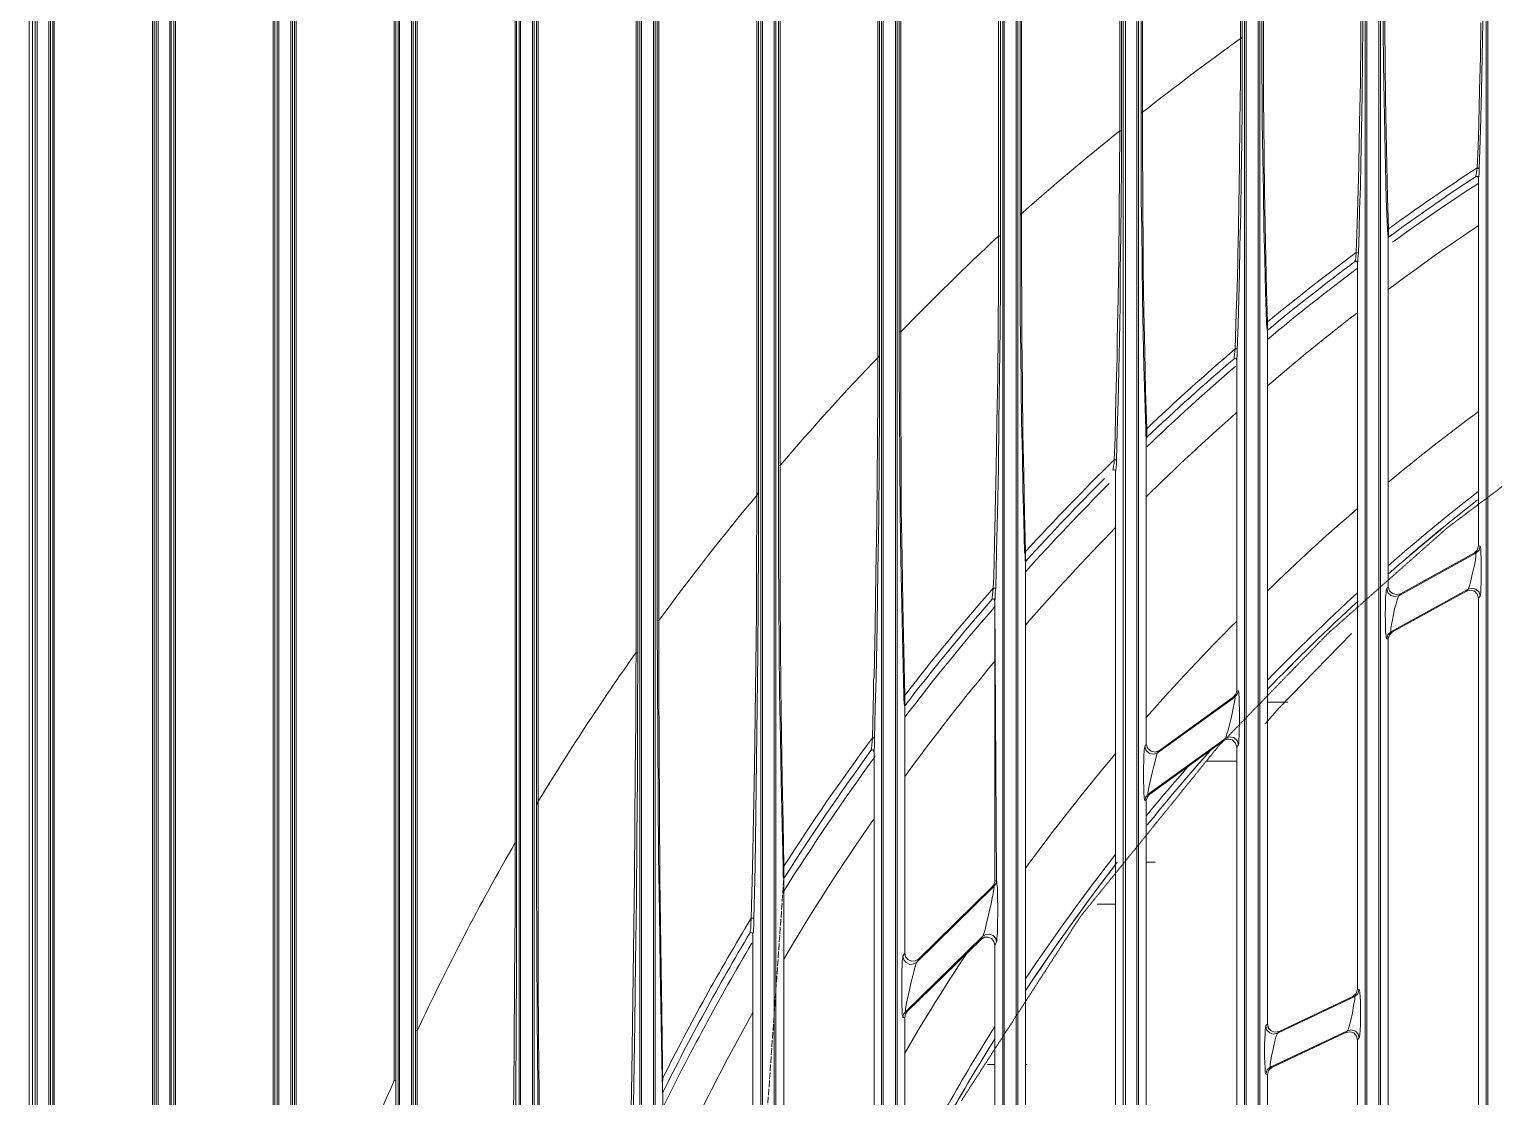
# Model space of a CAD drawing. Header units: millimetres. Extents: x 90740 to 167944, y -39332 to 25855.
# Drawn here: x 137529.7 to 137891.5, y 12342.9 to 12606.7 of the extents above; entities that cross this region are included whole.
import ezdxf

# ---------------------------------------------------------------- set-up
doc = ezdxf.new("R2010")
doc.units = ezdxf.units.MM
doc.linetypes.add('PDF_IMPORT', pattern=[1, 0.8, -0.2])
doc.layers.add('PDF4_Geometry', color=7, linetype='Continuous')

# ---------------------------------------------------------------- blocks, each defined once
blk = doc.blocks.new('200-A_10 bis 12')
at = {"layer": 'PDF4_Geometry', "lineweight": 13}
for p, q in [((6273.92, 3275.98), (6273.92, 2335.53)), ((6274.87, 2336.02), (6274.87, 3273.81)), ((6277.01, 3273.96), (6277.01, 2335.87)), ((6289.13, 2335.87), (6289.13, 3273.96)), ((6291.97, 3273.96), (6291.97, 2335.87)), ((6321.83, 2922.52), (6321.83, 3273.96)), ((6363.79, 3005.98), (6363.79, 3273.96)), ((6366.64, 2994.88), (6366.64, 3273.96)), ((6409.29, 2336.02), (6409.29, 3273.81)), ((6411.42, 3049.45), (6411.42, 3273.96)), ((6441.77, 2996.41), (6441.77, 3039.66)), ((6411.82, 3015.17), (6411.82, 3015.95))]:
    blk.add_line(p, q, dxfattribs=at)
for points in [[(6273.92, 3274.27), (6274.3, 3273.94), (6274.3, 2335.87), (6273.92, 2335.53), (6273.96, 2335.4), (6274.1, 2335.33)], [(6274.3, 2335.87), (6274.65, 2336.22), (6274.65, 3273.61), (6274.3, 3273.94)], [(6276.34, 3273.81), (6276.34, 2336.02), (6276.49, 2336.09), (6276.52, 2336.22), (6276.81, 2336.07), (6276.81, 3273.79), (6276.52, 3273.61), (6276.49, 3273.74), (6276.34, 3273.81), (6276.34, 3273.74)], [(6289.82, 3273.81), (6289.82, 2336.02), (6289.64, 2336.09), (6289.59, 2336.22)], [(6291.26, 3273.81), (6291.26, 2336.02), (6291.39, 2336.09), (6291.46, 2336.22), (6291.77, 2336.07), (6291.77, 3273.79), (6291.46, 3273.61), (6291.39, 3273.74), (6291.26, 3273.81)], [(6304.05, 2715.15), (6304.03, 2729.76), (6303.98, 2746.21), (6303.96, 2762.62), (6303.91, 2779.07), (6303.91, 2823.54), (6303.96, 2842.15), (6303.98, 2860.73), (6304.03, 2873.54), (6304.03, 2892.72), (6304.05, 2894.3), (6304.05, 3273.96)], [(6304.74, 3273.81), (6304.74, 2336.02), (6304.6, 2336.09), (6304.54, 2336.22)], [(6306.22, 3273.81), (6306.22, 2336.02), (6306.36, 2336.09), (6306.42, 2336.22), (6306.69, 2336.07), (6306.69, 2729.63), (6306.76, 2741.42), (6306.76, 2753.27), (6306.8, 2769.03), (6306.8, 2784.8), (6306.82, 2800.61), (6306.82, 2821.41), (6306.8, 2837.93), (6306.76, 2854.4), (6306.76, 2866.79), (6306.73, 2879.16), (6306.69, 2891.53), (6306.69, 3273.79), (6306.42, 3273.61), (6306.36, 3273.74), (6306.22, 3273.81)], [(6306.87, 3273.96), (6306.87, 2877.89), (6306.89, 2864.91), (6306.93, 2851.87), (6306.93, 2838.88), (6306.96, 2826.12), (6306.96, 2788.64), (6306.93, 2772.39), (6306.93, 2756.14), (6306.89, 2739.88), (6306.87, 2727.12)], [(6319.46, 2336.22), (6319.46, 3273.61), (6319.19, 3273.79), (6319.19, 2925.03), (6319.15, 2914.73), (6319.12, 2904.36), (6319.08, 2894.03), (6319.01, 2883.73), (6318.95, 2870.83), (6318.88, 2857.91), (6318.81, 2845.01), (6318.75, 2832.07), (6318.7, 2818.5), (6318.7, 2792.15)], [(6318.99, 2935.4), (6318.99, 3273.96)], [(6319.66, 3273.81), (6319.66, 2336.02), (6319.52, 2336.09), (6319.46, 2336.22)], [(6322.25, 2823.14), (6322.23, 2826.49), (6322.23, 2829.87), (6322.19, 2831.53), (6322.12, 2843.77), (6322.05, 2855.98), (6321.99, 2868.19), (6321.9, 2880.38), (6321.83, 2892.59), (6321.72, 2904.8), (6321.7, 2913.97), (6321.65, 2923.16), (6321.61, 2932.36), (6321.61, 3273.79), (6321.34, 3273.61), (6321.28, 3273.74), (6321.14, 3273.81)], [(6321.14, 3273.81), (6321.14, 2336.02), (6321.28, 2336.09), (6321.34, 2336.22), (6321.61, 2336.07), (6321.61, 2677.43), (6321.65, 2686.62), (6321.7, 2695.79), (6321.72, 2704.94), (6321.83, 2717.08), (6321.9, 2729.25), (6321.99, 2741.39), (6322.05, 2753.69), (6322.12, 2765.97), (6322.19, 2778.27), (6322.23, 2779.98), (6322.23, 2783.36), (6322.25, 2786.73), (6322.25, 2787.57), (6322.3, 2788.37)], [(6333.91, 3273.96), (6333.91, 2956.36), (6333.84, 2947.83), (6333.8, 2939.31), (6333.73, 2930.85), (6333.6, 2920.08), (6333.51, 2909.42), (6333.35, 2898.72), (6333.2, 2888.08), (6333.15, 2886.64), (6333.13, 2885.98), (6333.09, 2885.38), (6333.09, 2884.91), (6333.07, 2884.71), (6333.07, 2884.67), (6333.27, 2884.78), (6333.42, 2884.6)], [(6334.58, 3273.81), (6334.58, 2336.02), (6334.44, 2336.09), (6334.42, 2336.22)], [(6336.06, 3273.81), (6336.06, 2336.02), (6336.2, 2336.09), (6336.29, 2336.22), (6336.57, 2336.07), (6336.57, 2648.94), (6336.62, 2657.6), (6336.64, 2666.26), (6336.71, 2674.85), (6336.82, 2683.56), (6336.88, 2692.21), (6337.02, 2700.83), (6337.15, 2709.42), (6337.15, 2710.47), (6337.2, 2711.15), (6337.22, 2711.6)], [(6337.22, 2898.25), (6337.2, 2898.65), (6337.15, 2899.39), (6337.15, 2900.45), (6337.02, 2908.91), (6336.88, 2917.41), (6336.82, 2925.94), (6336.71, 2934.49), (6336.64, 2943.21), (6336.62, 2951.98), (6336.57, 2960.78), (6336.57, 3273.79), (6336.29, 3273.61), (6336.2, 3273.74), (6336.06, 3273.81)], [(6336.75, 3273.96), (6336.75, 2955.22), (6336.77, 2948.03), (6336.82, 2940.88), (6336.88, 2933.8), (6336.95, 2925.36), (6337.02, 2916.97), (6337.13, 2908.64), (6337.22, 2902.43)], [(6349.34, 2336.22), (6349.34, 3273.61), (6349.07, 3273.79), (6349.07, 2988.26), (6349.03, 2980.6), (6349.03, 2973.01), (6348.96, 2965.39), (6348.9, 2957.82), (6348.81, 2950.14), (6348.7, 2942.52), (6348.59, 2934.93), (6348.45, 2927.4), (6348.43, 2926.67), (6348.43, 2925.5), (6348.39, 2925.16), (6348.39, 2831.65)], [(6347.99, 2925.16), (6347.99, 2925.27), (6348.05, 2925.56), (6348.1, 2926.1), (6348.12, 2926.74), (6348.16, 2927.43), (6348.32, 2936.37), (6348.45, 2945.37), (6348.59, 2954.43), (6348.65, 2960.73), (6348.72, 2967.1), (6348.76, 2973.47), (6348.83, 2979.87), (6348.83, 2986.26), (6348.87, 2987.86), (6348.87, 3273.96)], [(6349.54, 3273.81), (6349.54, 2336.02), (6349.41, 2336.09), (6349.34, 2336.22)], [(6351.01, 3273.81), (6351.01, 2336.02), (6351.16, 2336.09), (6351.21, 2336.22), (6351.47, 2336.07), (6351.47, 2617.57), (6351.49, 2624.7), (6351.54, 2631.78), (6351.58, 2638.84), (6351.65, 2645.9), (6351.74, 2653.05), (6351.8, 2660.18), (6351.92, 2667.24), (6352.07, 2674.19)], [(6352.18, 2933.89), (6352.14, 2933.95), (6352.12, 2934.15), (6352.12, 2934.67), (6352.07, 2935.66), (6351.94, 2942.46), (6351.85, 2949.3), (6351.74, 2956.22), (6351.65, 2963.22), (6351.58, 2970.43), (6351.54, 2977.69), (6351.49, 2984.95), (6351.47, 2992.24), (6351.47, 3273.79), (6351.21, 3273.61), (6351.16, 3273.74), (6351.01, 3273.81)], [(6351.67, 3273.96), (6351.67, 2984.42), (6351.72, 2976.58), (6351.74, 2968.79), (6351.8, 2960.38), (6351.92, 2951.98), (6352.05, 2943.72), (6352.12, 2937.6), (6352.14, 2936.11), (6352.18, 2935.69), (6352.14, 2935.09), (6352.14, 2934.27), (6352.18, 2934.07)], [(6363.42, 2955.38), (6363.55, 2961.84), (6363.66, 2968.39), (6363.73, 2975.03), (6363.82, 2981.67), (6363.88, 2988.2), (6363.93, 2994.79), (6363.99, 3001.36), (6363.99, 3273.79), (6364.26, 3273.61), (6364.26, 2336.22)], [(6364.46, 3273.81), (6364.46, 2336.02), (6364.33, 2336.09), (6364.26, 2336.22)], [(6365.93, 3273.81), (6365.93, 2336.02), (6366.06, 2336.09), (6366.13, 2336.22), (6366.44, 2336.07), (6366.44, 2609.42), (6366.5, 2614.97), (6366.52, 2620.52), (6366.59, 2626.01), (6366.7, 2631.62), (6366.77, 2637.17), (6366.9, 2642.66), (6367.01, 2648.03), (6367.04, 2648.76), (6367.04, 2649.23), (6367.08, 2649.41), (6367.1, 2649.5)], [(6367.1, 2960.33), (6367.08, 2960.4), (6367.04, 2960.6), (6367.04, 2961.11), (6367.01, 2961.82), (6366.9, 2967.06), (6366.77, 2972.39), (6366.7, 2977.76), (6366.59, 2983.2), (6366.52, 2988.86), (6366.5, 2994.55), (6366.44, 3000.3), (6366.44, 3273.79), (6366.13, 3273.61), (6366.13, 2336.22)], [(6378.25, 2976.05), (6378.11, 2976.25), (6377.87, 2976.18), (6377.94, 2976.43), (6377.98, 2976.83), (6378.05, 2977.74), (6378.2, 2983.31), (6378.2, 2984.89), (6378.25, 2985.24), (6378.38, 2991.64), (6378.47, 2998.05), (6378.58, 3004.58), (6378.65, 3009.62), (6378.69, 3014.7), (6378.71, 3019.86), (6378.71, 3273.96)], [(6378.25, 2910.69), (6378.25, 2976.09), (6378.27, 2976.29), (6378.31, 2976.72), (6378.31, 2977.65), (6378.4, 2981.4), (6378.51, 2985.22), (6378.65, 2991.75), (6378.71, 2998.39), (6378.83, 3005.07), (6378.89, 3011.66), (6378.91, 3018.28), (6378.91, 3273.79)], [(6379.18, 3273.61), (6379.18, 2336.22)], [(6379.4, 3273.81), (6379.4, 2336.02), (6379.27, 2336.09), (6379.18, 2336.22)], [(6380.89, 3273.81), (6380.89, 2336.02), (6381.02, 2336.09), (6381.09, 2336.22), (6381.36, 2336.07), (6381.36, 2586.91), (6381.4, 2591.86), (6381.42, 2597.81), (6381.49, 2603.69), (6381.56, 2609.51), (6381.67, 2615.44), (6381.8, 2621.21), (6381.93, 2626.9)], [(6381.56, 3273.96), (6381.56, 3017.99), (6381.6, 3012), (6381.62, 3006.02), (6381.73, 3000.1), (6381.8, 2994.28), (6381.93, 2988.59), (6382.04, 2983), (6382.04, 2982.11), (6382.07, 2981.85), (6382.07, 2981.73), (6382.04, 2981.71)], [(6393.86, 2575.98), (6393.86, 2336.07), (6394.14, 2336.22), (6394.14, 3273.61), (6393.86, 3273.79), (6393.86, 3034.04), (6393.81, 3028.32), (6393.75, 3022.63), (6393.68, 3016.86), (6393.61, 3011.13), (6393.5, 3005.51), (6393.37, 3000.83), (6393.28, 2996.19)], [(6393.86, 3039.75), (6393.63, 3039.75), (6393.63, 3273.96)], [(6394.32, 3273.81), (6394.32, 2336.02), (6394.19, 2336.09), (6394.14, 2336.22)], [(6395.81, 3273.81), (6395.81, 2336.02), (6395.94, 2336.09), (6396.01, 2336.22), (6396.28, 2336.07), (6396.28, 2571.7), (6396.32, 2575.92), (6396.32, 2580.16), (6396.39, 2584.33), (6396.41, 2588.57), (6396.48, 2592.79), (6396.59, 2596.9), (6396.65, 2601.1), (6396.76, 2605.16), (6396.85, 2609.18), (6396.9, 2609.38), (6396.92, 2609.95), (6396.92, 2610.24), (6396.96, 2610.35)], [(6396.96, 2999.5), (6396.92, 2999.59), (6396.92, 2999.9), (6396.9, 3000.47), (6396.85, 3000.7), (6396.76, 3004.58), (6396.65, 3008.6), (6396.59, 3012.66), (6396.48, 3016.88), (6396.41, 3021.17), (6396.39, 3025.47), (6396.32, 3029.65), (6396.32, 3033.87), (6396.28, 3038.08), (6396.28, 3273.79), (6396.01, 3273.61), (6395.94, 3273.74), (6395.81, 3273.81)], [(6396.48, 3273.96), (6396.48, 3035.38), (6396.52, 3031.62), (6396.52, 3026.01), (6396.54, 3025.54), (6396.59, 3020.43), (6396.65, 3015.35), (6396.76, 3010.35), (6396.85, 3005.51), (6396.96, 3000.76), (6396.96, 3000.01), (6396.99, 2999.72), (6397.03, 2999.63), (6396.96, 2999.56)], [(6409.04, 2336.22), (6409.04, 3273.61)], [(6408.8, 3273.79), (6408.8, 3048.45), (6408.78, 3044.17), (6408.73, 3039.88), (6408.66, 3035.51), (6408.64, 3031.22), (6408.58, 3026.94), (6408.47, 3023.14), (6408.4, 3019.39), (6408.29, 3015.68), (6408.2, 3012.04), (6408.2, 3011.57), (6408.15, 3011.17), (6408.13, 3010.82), (6408.09, 3010.69), (6408, 3010.86), (6407.75, 3010.82), (6407.8, 3010.95), (6407.82, 3011.31), (6407.89, 3011.66), (6407.93, 3012.11), (6408.02, 3014.88), (6408.07, 3017.68), (6408.15, 3021.19), (6408.27, 3024.74), (6408.29, 3026.54), (6408.29, 3027.01), (6408.4, 3032.07), (6408.47, 3037.17), (6408.53, 3042.37), (6408.58, 3047.54), (6408.6, 3052.76)], [(6411.82, 3015.88), (6411.68, 3019.77), (6411.57, 3023.74), (6411.51, 3027.78), (6411.42, 3032.02), (6411.35, 3036.35), (6411.31, 3040.68), (6411.24, 3044.23), (6411.24, 3273.79), (6410.93, 3273.61), (6410.86, 3273.74), (6410.73, 3273.81)], [(6410.73, 3273.81), (6410.73, 2336.02), (6410.86, 2336.09), (6410.93, 2336.22), (6411.24, 2336.07), (6411.24, 2565.55), (6411.31, 2569.15), (6411.35, 2573.41), (6411.42, 2577.58), (6411.51, 2581.74), (6411.57, 2585.91), (6411.68, 2589.99), (6411.82, 2593.97)], [(6423.05, 2983.58), (6423.05, 3024.61), (6423.12, 3025.01), (6423.12, 3025.72), (6423.23, 3028.83), (6423.32, 3032), (6423.39, 3035.2), (6423.45, 3038.48), (6423.56, 3042.72), (6423.58, 3047.01), (6423.67, 3051.36), (6423.7, 3055.67), (6423.7, 3273.79), (6424.01, 3273.61), (6424.01, 2336.22)], [(6424.21, 3273.81), (6424.21, 2336.02), (6424.07, 2336.09), (6424.01, 2336.22)], [(6425.69, 3273.81), (6425.69, 2336.02), (6425.83, 2336.09), (6425.89, 2336.22), (6426.14, 2336.07), (6426.14, 2543.5), (6426.34, 2543.5)], [(6426.85, 3028.03), (6426.8, 3028.12), (6426.78, 3028.45), (6426.74, 3029.09), (6426.6, 3032.89), (6426.52, 3036.84), (6426.4, 3040.88), (6426.34, 3045.17), (6426.27, 3049.47), (6426.2, 3053.89), (6426.2, 3056.98), (6426.16, 3060.04), (6426.14, 3063.17), (6426.14, 3273.79), (6425.89, 3273.61), (6425.83, 3273.74), (6425.69, 3273.81)], [(6426.34, 3273.96), (6426.34, 3061.86), (6426.36, 3058.82), (6426.36, 3055.8), (6426.4, 3054.27), (6426.4, 3053.89), (6426.45, 3049.61), (6426.47, 3045.37), (6426.58, 3041.15), (6426.65, 3037.04), (6426.74, 3033.02), (6426.85, 3029.16), (6426.85, 3028.58), (6426.87, 3028.29), (6426.92, 3028.18), (6426.85, 3028.12)], [(6438.46, 2535.35), (6438.66, 2535.35), (6438.66, 2336.07), (6438.93, 2336.22), (6438.93, 3273.61), (6438.66, 3273.79), (6438.66, 3070.14), (6438.62, 3065.86), (6438.59, 3061.6), (6438.55, 3057.2), (6438.46, 3052.89), (6438.39, 3048.65), (6438.33, 3045.83), (6438.22, 3043.06), (6438.15, 3040.33), (6438.08, 3037.64), (6438.02, 3036.97), (6438.02, 3036.62), (6437.95, 3036.49)], [(6439.13, 3273.81), (6439.13, 2336.02), (6438.99, 2336.09), (6438.93, 2336.22)], [(6440.61, 3273.81), (6440.61, 2336.02), (6440.73, 2336.09), (6440.79, 2336.22), (6441.1, 2336.07), (6441.1, 2533.53), (6441.3, 2533.53)], [(6441.77, 3039.55), (6441.75, 3039.68), (6441.7, 3040.02), (6441.66, 3040.46), (6441.66, 3040.59), (6441.52, 3044.37), (6441.44, 3048.32), (6441.32, 3052.32), (6441.26, 3056.6), (6441.19, 3061), (6441.12, 3065.39), (6441.12, 3068.1), (6441.1, 3070.81), (6441.1, 3273.79), (6440.79, 3273.61), (6440.73, 3273.74), (6440.61, 3273.81)], [(6441.3, 3273.96), (6441.3, 3069.99), (6441.32, 3067.17), (6441.32, 3065.46), (6441.37, 3061.13), (6441.44, 3056.85), (6441.5, 3052.63), (6441.57, 3048.52), (6441.66, 3044.5), (6441.81, 3040.66), (6441.81, 3040.13), (6441.84, 3039.86), (6441.84, 3039.75), (6441.77, 3039.66)], [(6452.91, 2995.01), (6453.11, 2995.28), (6453.14, 2995.41), (6453.2, 2995.74), (6453.2, 2996.25), (6453.25, 2996.92), (6453.25, 2999.96), (6453.2, 3000.56), (6453.2, 3001.03), (6453.14, 3001.34), (6453.11, 3001.43), (6452.91, 3001.47), (6452.91, 3046.97), (6452.8, 3047.14), (6452.6, 3047.14), (6452.6, 3047.21), (6452.67, 3047.54), (6452.67, 3047.61), (6452.74, 3048.19), (6452.85, 3050.85), (6452.94, 3053.47), (6453, 3056.07), (6453.05, 3057.44), (6453.05, 3057.78), (6453.14, 3061.89), (6453.2, 3066.13)], [(6453.85, 2336.22), (6453.85, 3273.61), (6453.58, 3273.79), (6453.58, 3079.2), (6453.56, 3074.87), (6453.51, 3070.59), (6453.45, 3066.21), (6453.38, 3061.93), (6453.27, 3057.71), (6453.14, 3052.83), (6453.07, 3050.43), (6453, 3048.08), (6452.98, 3047.48), (6452.94, 3047.03), (6452.91, 3046.97)], [(6454.05, 3273.81), (6454.05, 2336.02), (6453.91, 2336.09), (6453.85, 2336.22)], [(6276.52, 3273.61), (6276.52, 2336.22)], [(6291.46, 3273.61), (6291.46, 2336.22)], [(6306.42, 3273.61), (6306.42, 2336.22)], [(6321.34, 3273.61), (6321.34, 2336.22)], [(6336.29, 3273.61), (6336.29, 2336.22)], [(6351.21, 3273.61), (6351.21, 2336.22)], [(6381.09, 3273.61), (6381.09, 2336.22)], [(6396.01, 3273.61), (6396.01, 2336.22)], [(6410.93, 3273.61), (6410.93, 2336.22)], [(6425.89, 3273.61), (6425.89, 2336.22)], [(6440.79, 3273.61), (6440.79, 2336.22)], [(6437.39, 2945.79), (6437.82, 2946.17), (6437.95, 2946.7), (6437.95, 3036.49), (6437.84, 3036.64), (6437.64, 3036.64), (6437.71, 3036.77), (6437.75, 3037.11), (6437.82, 3037.75), (6437.91, 3041.19), (6438.02, 3044.03), (6438.08, 3046.9), (6438.11, 3048.39), (6438.11, 3048.72), (6438.22, 3053.74), (6438.33, 3058.82), (6438.39, 3064.04), (6438.42, 3069.23), (6438.46, 3074.47)], [(6423.05, 3024.47), (6422.92, 3024.67), (6422.72, 3024.61), (6422.74, 3024.76), (6422.79, 3025.14), (6422.85, 3025.81), (6422.99, 3030.22), (6423.1, 3033.33), (6423.19, 3036.51), (6423.19, 3038.11), (6423.23, 3038.51), (6423.32, 3043.52), (6423.39, 3048.65), (6423.45, 3053.83), (6423.5, 3059.04), (6423.52, 3064.31)], [(6411.88, 3014.77), (6411.93, 3014.84), (6411.95, 3014.9), (6411.95, 3015.04), (6411.93, 3015.28), (6411.93, 3015.95), (6411.77, 3020.66), (6411.68, 3025.54), (6411.57, 3030.49), (6411.51, 3035.58), (6411.48, 3040.73), (6411.44, 3041.13), (6411.44, 3046.1), (6411.42, 3049.45)], [(6426.85, 3028.12), (6426.85, 2942.39), (6426.65, 2942.15), (6426.6, 2942.01), (6426.54, 2941.68), (6426.54, 2941.17), (6426.52, 2940.55), (6426.47, 2939.84), (6426.47, 2938.31), (6426.52, 2937.6), (6426.54, 2937), (6426.54, 2936.53), (6426.6, 2936.26), (6426.65, 2936.18), (6426.85, 2936.13)], [(6411.88, 2970.01), (6411.68, 2970.01), (6411.64, 2970.1), (6411.62, 2970.43), (6411.57, 2970.94), (6411.57, 2971.61), (6411.55, 2972.41), (6411.55, 2974.07), (6411.57, 2974.87), (6411.57, 2975.58), (6411.62, 2976.16), (6411.64, 2976.52), (6411.68, 2976.69), (6411.88, 2976.96), (6411.88, 3014.88), (6411.82, 3015.17)], [(6366.64, 3011.4), (6366.44, 3011.4)], [(6408.09, 3010.69), (6408.09, 2931.31), (6408.29, 2931.31), (6408.33, 2931.18), (6408.4, 2930.89), (6408.4, 2930.38), (6408.44, 2929.74), (6408.47, 2929), (6408.47, 2927.36), (6408.44, 2926.61), (6408.4, 2925.96), (6408.4, 2925.43), (6408.33, 2925.07), (6408.29, 2924.9), (6408.09, 2924.63), (6408.09, 2848.83), (6408, 2848.39), (6407.73, 2848.05), (6407.31, 2847.85)], [(6363.28, 2953.52), (6363.15, 2953.71), (6362.95, 2953.65), (6362.97, 2953.83), (6363.02, 2954.16), (6363.04, 2954.76), (6363.08, 2955.45), (6363.24, 2961.64), (6363.35, 2967.9), (6363.48, 2974.19), (6363.55, 2980.47), (6363.66, 2986.82), (6363.73, 2993.21), (6363.75, 2999.59), (6363.79, 3005.98)], [(6453.11, 2995.28), (6452.98, 2995.74), (6452.6, 2996.12), (6452.14, 2996.25), (6451.63, 2996.12), (6451.72, 2996.28), (6451.83, 2996.65), (6451.96, 2997.16), (6452.09, 2997.79), (6452.27, 2998.45), (6452.43, 2999.1), (6452.54, 2999.7), (6452.6, 3000.16), (6452.6, 3000.56), (6452.98, 3000.94), (6453.11, 3001.43)], [(6452.91, 3001.47), (6452.74, 3000.96), (6452.4, 3000.61), (6452.76, 3000.96), (6452.91, 3001.47)], [(6396.96, 2918.9), (6396.79, 2918.9), (6396.72, 2919.01), (6396.7, 2919.35), (6396.65, 2919.81), (6396.63, 2920.48), (6396.63, 2921.21), (6396.59, 2922.01), (6396.63, 2922.85), (6396.63, 2923.59), (6396.65, 2924.25), (6396.7, 2924.79), (6396.72, 2925.16), (6396.79, 2925.3), (6396.96, 2925.56), (6396.96, 2999.56)], [(6441.77, 2989.99), (6441.57, 2989.99), (6441.5, 2990.1), (6441.5, 2990.39), (6441.44, 2990.86), (6441.44, 2992.24), (6441.39, 2993.01), (6441.44, 2993.81), (6441.44, 2995.19), (6441.5, 2995.68), (6441.5, 2996.05), (6441.57, 2996.19), (6441.77, 2996.41)], [(6441.57, 2996.19), (6441.7, 2995.68), (6442.08, 2995.34), (6442.55, 2995.21), (6443.06, 2995.32), (6442.99, 2995.14), (6442.86, 2994.81), (6442.72, 2994.3), (6442.55, 2993.68), (6442.41, 2993.01), (6442.28, 2992.35), (6442.15, 2991.75), (6442.08, 2991.26), (6442.08, 2990.86), (6441.7, 2990.5), (6441.57, 2989.99)], [(6441.77, 2996.45), (6441.9, 2995.92)], [(6443.26, 2995.54), (6442.75, 2995.46), (6442.28, 2995.59), (6441.9, 2995.92), (6441.77, 2996.41)], [(6451.43, 2995.88), (6451.92, 2996.01), (6452.43, 2995.86), (6452.76, 2995.52)], [(6451.43, 2995.88), (6451.92, 2995.99), (6452.43, 2995.86)], [(6452.76, 2995.52), (6452.91, 2995.01), (6452.91, 2904.49)], [(6368.77, 2901.92), (6368.37, 2901.72), (6367.92, 2901.69), (6367.48, 2901.89), (6367.21, 2902.23), (6367.1, 2902.69), (6367.1, 2960.38), (6367.15, 2960.44), (6367.1, 2960.51), (6367.1, 2961.89), (6367.01, 2967.26), (6366.9, 2972.74), (6366.81, 2978.29), (6366.72, 2983.89), (6366.7, 2989.37), (6366.64, 2994.88)], [(6426.54, 2979.49), (6428.27, 2981.47), (6437.24, 2990.64)], [(6443.01, 2901.05), (6442.59, 2901.03), (6442.15, 2901.18), (6441.88, 2901.56), (6441.77, 2901.98), (6441.77, 2989.99), (6441.9, 2990.46), (6442.28, 2990.84), (6441.9, 2990.5), (6441.77, 2989.99)], [(6423.25, 2976.89), (6423.1, 2977.43), (6422.67, 2977.8), (6422.14, 2977.89), (6421.68, 2977.69), (6421.74, 2977.87), (6421.83, 2978.23), (6422.01, 2978.69), (6422.14, 2979.34), (6422.32, 2980), (6422.47, 2980.74), (6422.61, 2981.4), (6422.72, 2981.98), (6422.81, 2982.4), (6422.85, 2982.71), (6422.81, 2982.78), (6423.12, 2983.13), (6423.25, 2983.58)], [(6423.05, 2976.63), (6423.25, 2976.89), (6423.3, 2977.09), (6423.32, 2977.45), (6423.36, 2978.03), (6423.36, 2978.69), (6423.39, 2979.49), (6423.39, 2981.2), (6423.36, 2981.98), (6423.36, 2982.64), (6423.32, 2983.18), (6423.3, 2983.49), (6423.25, 2983.58), (6423.05, 2983.58), (6422.92, 2983.13), (6422.61, 2982.78)], [(6382.04, 2981.71), (6382.04, 2951.14), (6381.82, 2950.78), (6381.8, 2950.61), (6381.73, 2950.21), (6381.73, 2949.67), (6381.69, 2948.94), (6381.67, 2948.16), (6381.67, 2945.52), (6381.69, 2944.72), (6381.73, 2944.08), (6381.73, 2943.59), (6381.8, 2943.28), (6381.82, 2943.19), (6382.04, 2943.21)], [(6429.38, 2982.18), (6426.85, 2982.18)], [(6411.88, 2970.01), (6412.02, 2970.48), (6412.33, 2970.81), (6421.45, 2977.43), (6421.94, 2977.63), (6422.47, 2977.49)], [(6423.05, 2895.5), (6422.85, 2894.95), (6422.39, 2894.57), (6422.85, 2894.97), (6423.05, 2895.5), (6423.05, 2976.63), (6422.87, 2977.12), (6422.47, 2977.49), (6421.94, 2977.58), (6421.43, 2977.43)], [(6411.68, 2976.69), (6411.86, 2976.18), (6412.26, 2975.83), (6412.79, 2975.72), (6413.28, 2975.9), (6413.19, 2975.72), (6413.11, 2975.38), (6412.97, 2974.87), (6412.79, 2974.27), (6412.64, 2973.59), (6412.46, 2972.88), (6412.33, 2972.21), (6412.2, 2971.63), (6412.13, 2971.17), (6412.08, 2970.9), (6412.13, 2970.81), (6411.82, 2970.48), (6411.68, 2970.01)], [(6411.88, 2976.98), (6412.06, 2976.45)], [(6413.48, 2976.18), (6412.97, 2975.98), (6412.46, 2976.12), (6412.06, 2976.45), (6411.88, 2976.96)], [(6419.37, 2974.85), (6423.05, 2974.85)], [(6413.24, 2891.26), (6412.77, 2891.22), (6412.33, 2891.39), (6412.02, 2891.77), (6411.88, 2892.19), (6411.88, 2970.01)], [(6333.91, 2964.75), (6334.04, 2964.75)], [(6411.88, 2962.37), (6412.97, 2962.37)], [(6392.86, 2959.33), (6393.1, 2959.67)], [(6393.17, 2960.04), (6393.1, 2959.67)], [(6408.09, 2957.2), (6405.8, 2957.2)], [(6391.48, 2952.85), (6391.88, 2953.12), (6392.32, 2953.12), (6392.77, 2952.96), (6393.06, 2952.58), (6393.17, 2952.14)], [(6392.59, 2882.76), (6393.03, 2883.13), (6393.17, 2883.67), (6393.17, 2952.14)], [(6381.82, 2950.78), (6381.93, 2950.32), (6382.24, 2949.98), (6382.67, 2949.76), (6383.15, 2949.81), (6383.53, 2950.05), (6383.47, 2949.87), (6383.35, 2949.54), (6383.22, 2949.01), (6383.04, 2948.36), (6382.84, 2947.61), (6382.67, 2946.83), (6382.51, 2946.03), (6382.33, 2945.32), (6382.24, 2944.72), (6382.13, 2944.26), (6382.13, 2943.88), (6381.89, 2943.59), (6381.82, 2943.19)], [(6383.75, 2950.41), (6383.35, 2950.18), (6382.89, 2950.14), (6382.44, 2950.34), (6382.13, 2950.67), (6382.04, 2951.14)], [(6438.17, 2940.68), (6438.04, 2941.15), (6437.71, 2941.5), (6437.24, 2941.68), (6436.73, 2941.55), (6436.82, 2941.73), (6436.93, 2942.06), (6437.06, 2942.52), (6437.19, 2943.08), (6437.33, 2943.72), (6437.44, 2944.39), (6437.53, 2944.92), (6437.62, 2945.39), (6437.64, 2945.66), (6437.62, 2945.77), (6438.02, 2946.12), (6438.17, 2946.65)], [(6437.95, 2946.7), (6438.17, 2946.65), (6438.22, 2946.57), (6438.26, 2946.25), (6438.28, 2945.79), (6438.33, 2945.19), (6438.33, 2944.5), (6438.35, 2943.72), (6438.33, 2942.99), (6438.33, 2942.28), (6438.28, 2941.61), (6438.26, 2941.15), (6438.22, 2940.82), (6438.17, 2940.68), (6437.95, 2940.44), (6437.95, 2854), (6437.88, 2853.54), (6437.57, 2853.2), (6437.13, 2853)], [(6382.04, 2943.21), (6382.13, 2943.59), (6382.33, 2943.92)], [(6382.04, 2879.18), (6382.04, 2943.21)], [(6321.83, 2941.57), (6321.7, 2941.57)], [(6426.65, 2942.15), (6426.74, 2941.68), (6427.12, 2941.3), (6427.56, 2941.15), (6428.07, 2941.24), (6428, 2941.08), (6427.89, 2940.77), (6427.76, 2940.28), (6427.63, 2939.71), (6427.49, 2939.08), (6427.36, 2938.44), (6427.25, 2937.86), (6427.18, 2937.44), (6427.18, 2937.06), (6426.8, 2936.71), (6426.65, 2936.18)], [(6428.27, 2941.48), (6427.76, 2941.37), (6427.31, 2941.55), (6426.98, 2941.88), (6426.85, 2942.39)], [(6426.85, 2942.39), (6426.94, 2941.88), (6427.31, 2941.55)], [(6427.38, 2937), (6436.53, 2941.35), (6437.04, 2941.41), (6437.51, 2941.28), (6437.84, 2940.9), (6437.95, 2940.42)], [(6436.53, 2941.35), (6437.04, 2941.44), (6437.51, 2941.28)], [(6437.84, 2940.9), (6437.95, 2940.44)], [(6392.26, 2937.4), (6393.17, 2937.4)], [(6396.96, 2937.4), (6397.16, 2937.4)], [(6427.38, 2937.04), (6426.98, 2936.66), (6426.85, 2936.13)], [(6426.85, 2852.54), (6426.85, 2936.13)], [(6426.98, 2936.66), (6427.43, 2937.04)], [(6352.72, 2859.69), (6353.27, 2859.62), (6353.74, 2859.8), (6353.27, 2859.6), (6352.72, 2859.69), (6352.32, 2860.07), (6352.18, 2860.6), (6352.18, 2934.07)]]:
    blk.add_lwpolyline(points, dxfattribs=at)
for points in [[(6289.33, 3273.79), (6289.33, 2336.07), (6289.59, 2336.22), (6289.59, 3273.61)], [(6304.25, 2715.15), (6304.25, 2336.07), (6304.54, 2336.22), (6304.54, 3273.61), (6304.25, 3273.79), (6304.25, 2894.7), (6304.23, 2879.76), (6304.23, 2864.77), (6304.18, 2849.83), (6304.16, 2834.84), (6304.16, 2772.32), (6304.23, 2753.27), (6304.23, 2727.85)], [(6452.4, 3000.61), (6443.26, 2995.54), (6443.06, 2995.32), (6452.6, 3000.56)], [(6451.43, 2995.88), (6451.63, 2996.12), (6442.08, 2990.86), (6442.28, 2990.84)], [(6422.61, 2982.78), (6413.51, 2976.18), (6413.48, 2976.18), (6413.28, 2975.9), (6422.81, 2982.78)], [(6421.45, 2977.43), (6421.68, 2977.69), (6412.13, 2970.81), (6412.33, 2970.81), (6421.43, 2977.43)], [(6383.73, 2950.41), (6383.53, 2950.05), (6393.06, 2959.38), (6392.86, 2959.33), (6383.75, 2950.41)], [(6382.33, 2943.92), (6391.48, 2952.85), (6391.68, 2953.25), (6382.13, 2943.88)], [(6437.39, 2945.79), (6428.27, 2941.48), (6428.07, 2941.24), (6437.62, 2945.77)], [(6436.53, 2941.35), (6436.73, 2941.55), (6427.18, 2937.06), (6427.38, 2937.04), (6427.43, 2937.04)]]:
    blk.add_lwpolyline(points, close=True, dxfattribs=at)
for points in [[(6333.42, 2884.64), (6333.47, 2884.87), (6333.47, 2885.31), (6333.51, 2885.93), (6333.53, 2886.62), (6333.53, 2888.04), (6333.64, 2897.61), (6333.73, 2907.18), (6333.84, 2916.77), (6333.93, 2926.41), (6334, 2934.02), (6334.04, 2941.68), (6334.11, 2949.34), (6334.11, 3273.79), (6334.42, 3273.61), (6334.42, 2336.22), (6334.11, 2336.07), (6333.91, 2645.12, -0.022132), (6321.61, 2668.26), (6321.83, 2668.26)], [(6392.83, 2994.88, 0.015028), (6382, 2981.65), (6382.04, 2981.65), (6382, 2981.73), (6381.96, 2982), (6381.93, 2982.6), (6381.93, 2982.93), (6381.8, 2988.46), (6381.67, 2994.08), (6381.56, 2999.83), (6381.49, 3005.82), (6381.42, 3011.86), (6381.4, 3017.95), (6381.36, 3022.94), (6381.36, 3273.79), (6381.09, 3273.61), (6381.02, 3273.74), (6380.89, 3273.81)], [(6408.6, 3273.96), (6408.6, 3052.76), (6408.73, 3052.76), (6408.6, 3052.76, 0.012459), (6396.28, 3042.37), (6396.48, 3042.37)], [(6423.52, 3273.96), (6423.52, 3064.31), (6423.7, 3064.31, 0.010248), (6411.42, 3055.07), (6411.24, 3055.07)], [(6441.66, 3040.59), (6441.7, 3040.66), (6441.81, 3040.66, -0.012474), (6452.74, 3048.19), (6452.91, 3048.14), (6453, 3048.08)], [(6441.77, 3039.59, -0.012608), (6452.6, 3047.14)], [(6381.42, 3027.92), (6381.56, 3027.92, -0.013549), (6393.63, 3039.75), (6393.61, 3033.98), (6393.57, 3028.18), (6393.55, 3022.43), (6393.43, 3016.73), (6393.35, 3011.11), (6393.23, 3005.58), (6393.23, 3005.18), (6393.17, 3003.67), (6393.03, 2997.65), (6392.97, 2996.25), (6392.92, 2995.81), (6392.9, 2995.41), (6392.83, 2995.08), (6392.83, 2994.88), (6393.03, 2994.94), (6393.17, 2994.74), (6393.17, 2960.04), (6393.37, 2960.11), (6393.41, 2959.98), (6393.43, 2959.71), (6393.5, 2959.2), (6393.5, 2957.76), (6393.55, 2956.89), (6393.55, 2956.02), (6393.5, 2955.11), (6393.5, 2953.63), (6393.43, 2953.05), (6393.41, 2952.67), (6393.37, 2952.52), (6393.17, 2952.14)], [(6426.74, 3029.09), (6426.78, 3029.11), (6426.85, 3029.16, -0.01043), (6437.82, 3037.75), (6437.97, 3037.71), (6438.08, 3037.64)], [(6366.64, 3011.4, -0.015279), (6378.91, 3024.94), (6378.71, 3024.94)], [(6411.82, 3015.95), (6411.93, 3015.95, -0.013197), (6422.85, 3025.81), (6423.05, 3025.81), (6423.12, 3025.72)], [(6396.85, 3000.7), (6396.92, 3000.74), (6396.96, 3000.76, -0.014129), (6407.93, 3012.11), (6408.09, 3012.11), (6408.2, 3012.04)], [(6351.47, 2992.24), (6351.67, 2992.24, -0.016307), (6363.99, 3007.98), (6363.79, 3007.98)], [(6452.8, 3007.16, 0.013485), (6441.77, 2997.99, -0.015943), (6452.8, 3007.16)], [(6381.93, 2982.93), (6381.96, 2982.98), (6382.04, 2983, -0.015996), (6392.97, 2996.25), (6393.17, 2996.25), (6393.28, 2996.19), (6393.23, 2995.72), (6393.23, 2995.32), (6393.21, 2994.94), (6393.17, 2994.74), (6393.37, 2960.11), (6393.3, 2959.71), (6393.06, 2959.38), (6393.1, 2959.31), (6393.03, 2959), (6392.97, 2958.53), (6392.83, 2957.93), (6392.72, 2957.22), (6392.52, 2956.47), (6392.35, 2955.69), (6392.15, 2954.91), (6392.01, 2954.29), (6391.88, 2953.76), (6391.75, 2953.38), (6391.68, 2953.25), (6392.08, 2953.45), (6392.52, 2953.49), (6392.97, 2953.32), (6393.28, 2952.96), (6393.37, 2952.52)], [(6349.01, 2988.26), (6348.83, 2988.26, 0.017379), (6336.57, 2969.57), (6336.75, 2969.57)], [(6367.01, 2961.82), (6367.04, 2961.84), (6367.1, 2961.89, -0.016865), (6378.05, 2977.74), (6378.25, 2977.74), (6378.31, 2977.65)], [(6377.94, 2976.32), (6377.91, 2976.23), (6377.87, 2976.16), (6377.87, 2976.18, 0.015148), (6367.15, 2960.44)], [(6412, 2966.99, -0.012758), (6419.9, 2976.29, 0.012679), (6412, 2966.99)], [(6408.29, 2962.37, 0.017325), (6396.96, 2946.5, -0.017928), (6408.09, 2962.11)], [(6352.07, 2935.66), (6352.12, 2935.66), (6352.18, 2935.73, -0.020278), (6363.08, 2955.45), (6363.28, 2955.45), (6363.42, 2955.38), (6363.42, 2955.16), (6363.39, 2954.58), (6363.35, 2954.05), (6363.35, 2953.71), (6363.28, 2953.52), (6363.28, 2867.28)], [(6352.18, 2933.89), (6352.14, 2933.89, -0.018601), (6362.91, 2953.63)], [(6319.19, 2935.4), (6318.99, 2935.4, 0.026452), (6306.87, 2903.89), (6306.69, 2903.89)]]:
    blk.add_lwpolyline(points, format="xyb", dxfattribs=at)
at = {"layer": 'PDF4_Geometry', "linetype": 'PDF_IMPORT', "lineweight": 13, "ltscale": 0.016457}
for points in [[(6449.01, 3003.67), (6464.88, 3015.62), (6481.6, 3026.34)], [(6449.01, 3003.67), (6434.4, 2990.73), (6420.79, 2976.72)], [(6403.76, 2955.69), (6420.79, 2976.72)], [(6403.76, 2955.69), (6389.04, 2932.91)]]:
    blk.add_lwpolyline(points, dxfattribs=at)
at = {"layer": 'PDF4_Geometry', "lineweight": 13}
for points in [[(6438.04, 2994.66, 0.015331), (6426.85, 2983.75, -0.014664)], [(6393.17, 2940.55, 0.023781), (6382.04, 2920.74, -0.022898)]]:
    blk.add_lwpolyline(points, format="xyb", close=True, dxfattribs=at)
at = {"layer": 'PDF4_Geometry', "linetype": 'PDF_IMPORT', "lineweight": 13}
blk.add_lwpolyline([(6367.1, 2960.33), (6352.18, 2749.25)], dxfattribs=at)
at = {"layer": 'PDF4_Geometry', "lineweight": 13}
for centre, radius, start, end in [((6580.2, 2849.2), 234.62, 122.85, 126.0056), ((6598.67, 2823.72), 261.69, 123.8473, 126.8393), ((6592.5, 2829.37), 257.86, 126.8172, 129.9712), ((6614.18, 2800.89), 294.5, 126.8197, 129.484), ((6591.79, 2829.96), 252.58, 127.5224, 130.7698), ((6622.45, 2792.12), 306.5, 130.665, 133.3748), ((6595.91, 2821.98), 265.72, 130.6128, 133.8193), ((6611.87, 2804.21), 285.21, 131.4621, 134.5236), ((6597.9, 2821.87), 243.97, 126.463, 129.7909), ((6601.24, 2814.93), 275.34, 134.9489, 137.8707), ((6642.48, 2775.69), 331.41, 135.203, 137.7962), ((6598.68, 2820.12), 237.97, 127.7733, 131.2523), ((6605.32, 2812.29), 256.07, 130.8071, 134.183), ((6601.1, 2814.49), 270.31, 135.565, 139.0425), ((6626.11, 2790.57), 278.33, 132.5357, 135.7198), ((6592.41, 2820.48), 264.18, 138.9384, 142.7761), ((6606.53, 2808.8), 259.41, 135.0168, 138.6221), ((6617.79, 2800.19), 292.29, 140.2186, 143.7599), ((6615.27, 2802.54), 293.27, 143.8704, 147.8029), ((6607.17, 2807.93), 260.41, 139.8463, 143.8236), ((6578.94, 2831.78), 215.63, 138.6633, 140.7898), ((6588.15, 2820.36), 256.47, 144.9467, 149.5309), ((6610.99, 2805.63), 319.52, 150.1333, 154.8215), ((6618.07, 2800.07), 266.01, 142.1274, 146.2215), ((6618.69, 2800.82), 297.09, 149.3249, 153.8917), ((6590.52, 2817.63), 241.13, 146.3978, 149.8342), ((6599.33, 2811.36), 270.66, 150.7022, 155.9377), ((6604.34, 2809.3), 249.45, 147.8399, 153.0076)]:
    blk.add_arc(centre, radius, start, end, dxfattribs=at)

msp = doc.modelspace()

# ---------------------------------------------------------------- block references
at = {"xscale": 2, "yscale": 2, "zscale": 2}
msp.add_blockref('200-A_10 bis 12', (124981.88, 6476.06, 0.84), dxfattribs=at)

doc.saveas('drawing.dxf')
